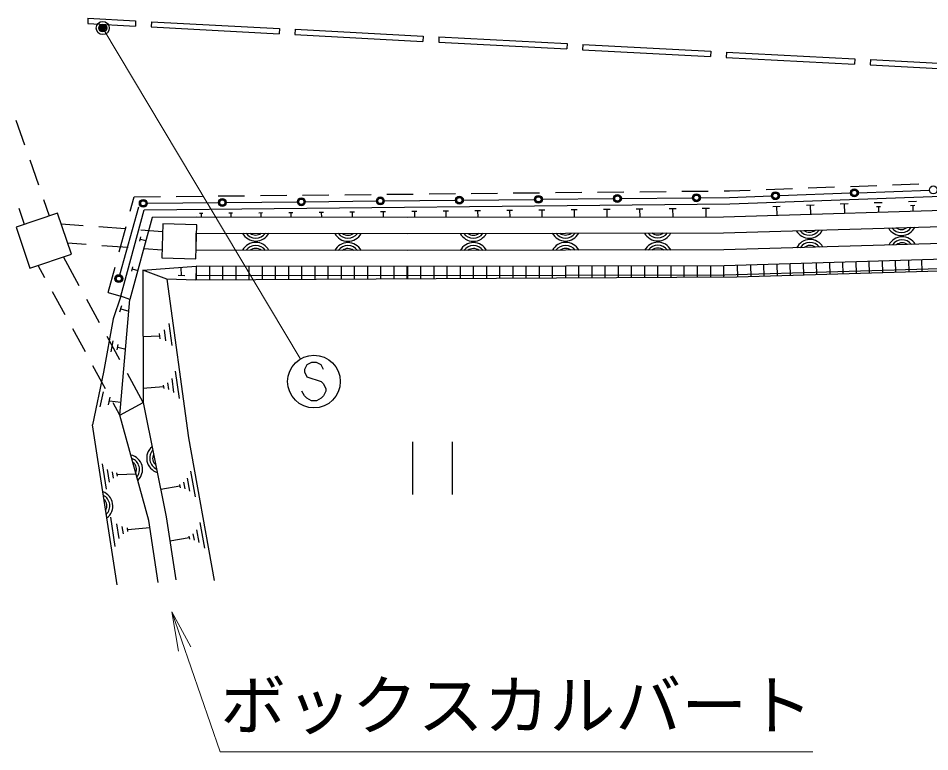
# Model space of a CAD drawing. Units: millimetres, scale not verified. Extents: x 40000 to 680000, y 20000 to 380000.
# Drawn here: x 417406 to 452014, y 259673 to 287510 of the extents above; entities that cross this region are included whole.
import ezdxf
from ezdxf.enums import TextEntityAlignment as Align

# ---------------------------------------------------------------- set-up
doc = ezdxf.new("R2010")
doc.units = ezdxf.units.MM
doc.header["$LTSCALE"] = 1000
doc.header["$PDMODE"] = 32
doc.header["$PDSIZE"] = 500
for name, color, linetype, lineweight in [('M-BGD', 7, 'Continuous', 25), ('M-STR-HTXT', 7, 'Continuous', 13), ('M-STR-STRC', 7, 'Continuous', 25)]:
    doc.layers.add(name, color=color, linetype=linetype, lineweight=lineweight)
doc.styles.add('ＭＳ ゴシック', font='')
doc.styles.get('ＭＳ ゴシック').set_extended_font_data('MS Gothic')

# ---------------------------------------------------------------- blocks, each defined once
blk = doc.blocks.new('open_arrow')
at = {"color": 0, "linetype": 'Continuous', "lineweight": -2}
blk.add_lwpolyline([(7.5, 1.25), (0, 0), (7.5, -1.25)], dxfattribs=at)

msp = doc.modelspace()

# ---------------------------------------------------------------- linework, layer by layer
at = {"layer": 'M-BGD'}
for p, q in [((420055, 287510), (420045, 287310)), ((420045, 287310), (421854, 287215)), ((420055, 287510), (421864, 287415)), ((421864, 287415), (421854, 287215)), ((422462, 287378), (422451, 287178)), ((422462, 287378), (427324, 287122)), ((422451, 287178), (427313, 286922)), ((427324, 287122), (427313, 286922)), ((427921, 287097), (427910, 286897)), ((427910, 286897), (432770, 286633)), ((427921, 287097), (432781, 286832)), ((432781, 286832), (432770, 286633)), ((433380, 286804), (433370, 286605)), ((433370, 286605), (438232, 286348)), ((433380, 286804), (438243, 286547)), ((438243, 286547), (438232, 286348)), ((438839, 286513), (438829, 286314)), ((438829, 286314), (443690, 286060)), ((438839, 286513), (443701, 286259)), ((443701, 286259), (443690, 286060)), ((444299, 286223), (444289, 286024)), ((444299, 286223), (449164, 285968)), ((444289, 286024), (449154, 285769)), ((449164, 285968), (449154, 285769)), ((449763, 285939), (449752, 285740)), ((449763, 285939), (454625, 285684)), ((449752, 285740), (454614, 285485)), ((417313, 283647), (417644, 282703)), ((417842, 282137), (418172, 281193)), ((445801, 281012), (446800, 281049)), ((447400, 281071), (448399, 281107)), ((448999, 281129), (449998, 281166)), ((450598, 281188), (451597, 281224)), ((421656, 280187), (421803, 280732)), ((421803, 280732), (422803, 280742)), ((423403, 280748), (424403, 280758)), ((425003, 280765), (426003, 280775)), ((426603, 280781), (427603, 280791)), ((428203, 280797), (429203, 280807)), ((429803, 280813), (430802, 280823)), ((431402, 280829), (432402, 280839)), ((433002, 280846), (434002, 280856)), ((434602, 280862), (435602, 280872)), ((436202, 280878), (437202, 280888)), ((437802, 280894), (438802, 280904)), ((439402, 280910), (440402, 280920)), ((441002, 280927), (442002, 280937)), ((442602, 280943), (443602, 280953)), ((444202, 280959), (444406, 280961)), ((444406, 280961), (445201, 280990)), ((418370, 280627), (418586, 280010)), ((446058, 280371), (446338, 280381)), ((446198, 280376), (446211, 280026)), ((447334, 280418), (447621, 280428)), ((447477, 280423), (447490, 280064)), ((448617, 280465), (448911, 280475)), ((448764, 280470), (448777, 280102)), ((449907, 280512), (450209, 280523)), ((449988, 280364), (450139, 280369)), ((450063, 280367), (450072, 280140)), ((451204, 280559), (451513, 280571)), ((451287, 280408), (451442, 280413)), ((451365, 280411), (451373, 280179)), ((417424, 280304), (417638, 279692)), ((421304, 276967), (422187, 280236)), ((424287, 280107), (424413, 280109)), ((424350, 280108), (424352, 279951)), ((425408, 280119), (425544, 280120)), ((425476, 280119), (425477, 279949)), ((426539, 280130), (426685, 280132)), ((426612, 280131), (426614, 279948)), ((427680, 280142), (427836, 280143)), ((427758, 280142), (427760, 279947)), ((428831, 280153), (428998, 280155)), ((428914, 280154), (428916, 279946)), ((429992, 280165), (430170, 280167)), ((430081, 280166), (430083, 279944)), ((431164, 280177), (431352, 280179)), ((431258, 280178), (431261, 279943)), ((432347, 280189), (432545, 280191)), ((432446, 280190), (432448, 279943)), ((433541, 280201), (433747, 280203)), ((433644, 280202), (433646, 279945)), ((434743, 280213), (434956, 280215)), ((434849, 280214), (434852, 279947)), ((435952, 280225), (436174, 280228)), ((436063, 280226), (436066, 279950)), ((437170, 280238), (437399, 280240)), ((437284, 280239), (437287, 279952)), ((438395, 280250), (438632, 280252)), ((438514, 280251), (438517, 279954)), ((439628, 280263), (439874, 280265)), ((439751, 280264), (439754, 279957)), ((440870, 280275), (441123, 280278)), ((440997, 280276), (441000, 279959)), ((442119, 280288), (442381, 280290)), ((442250, 280289), (442253, 279962)), ((443377, 280301), (443647, 280303)), ((443512, 280302), (443515, 279964)), ((419869, 279632), (419042, 279693)), ((421464, 279514), (420467, 279588)), ((421238, 278642), (421499, 279607)), ((422889, 279408), (422063, 279470)), ((424164, 278707), (424165, 279357)), ((419980, 278922), (419283, 278973)), ((422021, 279045), (422065, 279211)), ((422043, 279128), (422250, 279072)), ((421576, 278804), (420579, 278877)), ((422871, 278708), (422174, 278759)), ((419724, 277357), (419125, 278451)), ((448704, 278249), (448717, 277803)), ((449204, 278264), (449217, 277817)), ((449704, 278279), (449717, 277832)), ((450203, 278293), (450217, 277847)), ((450703, 278308), (450716, 277862)), ((451203, 278323), (451216, 277877)), ((451703, 278338), (451716, 277892)), ((418420, 277658), (418162, 278128)), ((420821, 277097), (421082, 278063)), ((421715, 277915), (421760, 278080)), ((421738, 277998), (421944, 277942)), ((422132, 277947), (422147, 272931)), ((423602, 277739), (423590, 278062)), ((424163, 278107), (424162, 277571)), ((424663, 278106), (424662, 277574)), ((425163, 278105), (425162, 277577)), ((425663, 278104), (425662, 277579)), ((426163, 278103), (426162, 277582)), ((426663, 278102), (426662, 277585)), ((427163, 278101), (427162, 277587)), ((427663, 278101), (427662, 277590)), ((428163, 278100), (428162, 277593)), ((428663, 278099), (428662, 277596)), ((429163, 278098), (429162, 277598)), ((429663, 278097), (429662, 277601)), ((430163, 278096), (430162, 277604)), ((430663, 278095), (430662, 277607)), ((431163, 278094), (431162, 277609)), ((431663, 278093), (431662, 277612)), ((432163, 278092), (432162, 277615)), ((432183, 278092), (432183, 277615)), ((432683, 278093), (432683, 277618)), ((433183, 278094), (433183, 277620)), ((433683, 278095), (433683, 277623)), ((434183, 278096), (434183, 277626)), ((434683, 278097), (434683, 277629)), ((435183, 278098), (435183, 277631)), ((435683, 278099), (435683, 277634)), ((436183, 278100), (436183, 277637)), ((436683, 278101), (436683, 277640)), ((437183, 278102), (437183, 277642)), ((437683, 278103), (437683, 277645)), ((438183, 278104), (438183, 277648)), ((438683, 278105), (438683, 277650)), ((439183, 278106), (439183, 277653)), ((439683, 278107), (439683, 277656)), ((440183, 278108), (440183, 277659)), ((440683, 278109), (440683, 277661)), ((441183, 278110), (441183, 277664)), ((441683, 278111), (441683, 277667)), ((442183, 278112), (442183, 277670)), ((442683, 278113), (442683, 277672)), ((443183, 278114), (443183, 277675)), ((443683, 278115), (443683, 277678)), ((444183, 278116), (444183, 277681)), ((444237, 277766), (454258, 278063)), ((444706, 278130), (444719, 277684)), ((445206, 278145), (445219, 277699)), ((445705, 278160), (445719, 277714)), ((446205, 278175), (446218, 277729)), ((446705, 278190), (446718, 277743)), ((447205, 278204), (447218, 277758)), ((447704, 278219), (447718, 277773)), ((448204, 278234), (448217, 277788)), ((423732, 277735), (423473, 277743)), ((424154, 277757), (432177, 277742)), ((432177, 277742), (444237, 277766)), ((419188, 276254), (418708, 277131)), ((420821, 277097), (421304, 276967)), ((421645, 276841), (421304, 276967)), ((420492, 275954), (420012, 276831)), ((421260, 276363), (421341, 276605)), ((421270, 272451), (421645, 276841)), ((421301, 276484), (421606, 276394)), ((423125, 275920), (423238, 275090)), ((419956, 274851), (419476, 275728)), ((422752, 275552), (422781, 275345)), ((422946, 275684), (423002, 275269)), ((421261, 274551), (420781, 275428)), ((420940, 274856), (421014, 275265)), ((422767, 275449), (422140, 275418)), ((421163, 274921), (421200, 275126)), ((421182, 275024), (421486, 274954)), ((420725, 273447), (420244, 274325)), ((423370, 274115), (423512, 273076)), ((422147, 272931), (421549, 274024)), ((423233, 273832), (423303, 273312)), ((422922, 273525), (422138, 273462)), ((422913, 273590), (422931, 273460)), ((423077, 273678), (423113, 273419)), ((420519, 272757), (420641, 273335)), ((420838, 272840), (420899, 273129)), ((420869, 272985), (421308, 272936)), ((421270, 272451), (421013, 272921)), ((421270, 272451), (422147, 272931)), ((421169, 266011), (420221, 272076)), ((432378, 271438), (432378, 269438)), ((433878, 271438), (433878, 269438)), ((420754, 269638), (420603, 270604)), ((420877, 269905), (420801, 270387)), ((421019, 270050), (420981, 270292)), ((423943, 270321), (424119, 269353)), ((421170, 270136), (421152, 270257)), ((421161, 270196), (421893, 270220)), ((423825, 270050), (423913, 269565)), ((423546, 269749), (422818, 269628)), ((423535, 269810), (423557, 269689)), ((423686, 269899), (423730, 269657)), ((421093, 267464), (420920, 268577)), ((421235, 267771), (421148, 268328)), ((421399, 267939), (421355, 268218)), ((424297, 268371), (424473, 267398)), ((421573, 268038), (421552, 268177)), ((421563, 268107), (422403, 268188)), ((424038, 267947), (424083, 267704)), ((424179, 268098), (424267, 267612)), ((423898, 267796), (423167, 267669)), ((423887, 267857), (423909, 267735))]:
    msp.add_line(p, q, dxfattribs=at)
for points in [[(422187, 280236), (444418, 280461), (458390, 280973), (461381, 281075), (465350, 281097), (468362, 280976), (479333, 280336), (483320, 280114), (486292, 279940), (489313, 279748), (494295, 279401), (498255, 279104), (503258, 278689), (507256, 278371), (510247, 278081), (513223, 277769), (515772, 277488)], [(514783, 276785), (510322, 277301), (508320, 277514), (504317, 277886), (500313, 278216), (494318, 278680), (488298, 279107), (484322, 279377), (472305, 280109), (466292, 280466), (464233, 280536), (454187, 280262), (444177, 279966), (432182, 279942), (424166, 279957)], [(424166, 279957), (422489, 279953), (421645, 276841)], [(424165, 279357), (432183, 279342), (444186, 279366), (454204, 279662), (464231, 279936), (466264, 279867), (472269, 279510), (484283, 278778), (488256, 278508), (494273, 278082), (500265, 277618), (504264, 277288), (508261, 276917), (510256, 276704), (513633, 276314)], [(513558, 275668), (510184, 276058), (508196, 276270), (504208, 276641), (500213, 276970), (494225, 277433), (488211, 277860), (484242, 278130), (472230, 278861), (466233, 279217), (464229, 279286), (454222, 279013), (444197, 278716), (432183, 278692), (424164, 278707)], [(513489, 275072), (510118, 275462), (508137, 275673), (504155, 276043), (500165, 276372), (494181, 276835), (488170, 277261), (484203, 277531), (472194, 278262), (466205, 278618), (464227, 278685), (454239, 278413), (444206, 278116), (432183, 278092), (424163, 278107)], [(469266, 278045), (464734, 278278), (444694, 277683), (424149, 277571)], [(423047, 277607), (423866, 271584), (424848, 266171)], [(421304, 276967), (421013, 276097), (420646, 274079), (420221, 272076)], [(422147, 272931), (423029, 268591), (423388, 266196)], [(422715, 266095), (422363, 268451), (421270, 272451)]]:
    msp.add_lwpolyline(points, dxfattribs=at)
for points in [[(419425, 278551), (418900, 280116), (417324, 279587), (417848, 278023)], [(422897, 279702), (422864, 278414), (424151, 278381), (424184, 279668)], [(424149, 277571), (423047, 277607), (422132, 277947), (424163, 278107)]]:
    msp.add_lwpolyline(points, close=True, dxfattribs=at)
for centre, radius, start, end in [((426424, 279620), 567, 207.9642, 331.8192), ((426424, 279620), 453, 215.9236, 323.8598), ((426424, 279620), 340, 231.549, 308.2345), ((429924, 279613), 567, 207.9642, 331.8192), ((429924, 279613), 453, 215.9236, 323.8598), ((429924, 279613), 340, 231.549, 308.2345), ((434684, 279614), 567, 208.1851, 332.0401), ((434684, 279614), 453, 216.1445, 324.0807), ((434684, 279614), 340, 231.7698, 308.4553), ((438184, 279620), 567, 208.1851, 332.0401), ((438184, 279620), 453, 216.1445, 324.0807), ((438184, 279620), 340, 231.7698, 308.4553), ((441684, 279627), 567, 208.1851, 332.0401), ((441684, 279627), 453, 216.1445, 324.0807), ((441684, 279627), 340, 231.7698, 308.4553), ((447438, 279729), 567, 209.7697, 333.6247), ((447438, 279729), 453, 217.7291, 325.6653), ((447438, 279729), 340, 233.3544, 310.0399), ((450936, 279832), 567, 209.7697, 333.6247), ((450936, 279832), 453, 217.7291, 325.6653), ((450936, 279832), 340, 233.3544, 310.0399), ((426423, 278436), 567, 27.9642, 151.8192), ((429923, 278430), 567, 27.9642, 151.8192), ((434690, 278430), 567, 28.1851, 152.0401), ((438190, 278437), 567, 28.1851, 152.0401), ((441690, 278444), 567, 28.1851, 152.0401), ((447468, 278546), 567, 29.7697, 153.6247), ((447468, 278546), 453, 37.7291, 145.6653), ((450967, 278649), 567, 29.7697, 153.6247), ((450967, 278649), 453, 37.7291, 145.6653), ((450967, 278649), 340, 53.3544, 130.0399), ((426423, 278436), 453, 35.9236, 143.8598), ((426423, 278436), 340, 51.549, 128.2345), ((429923, 278430), 453, 35.9236, 143.8598), ((429923, 278430), 340, 51.549, 128.2345), ((434690, 278430), 453, 36.1445, 144.0807), ((434690, 278430), 340, 51.7698, 128.4553), ((438190, 278437), 453, 36.1445, 144.0807), ((438190, 278437), 340, 51.7698, 128.4553), ((441690, 278444), 453, 36.1445, 144.0807), ((441690, 278444), 340, 51.7698, 128.4553), ((447468, 278546), 340, 53.3544, 130.0399), ((422850, 270814), 567, 129.557, 253.412), ((422850, 270814), 453, 137.5164, 245.4526), ((421559, 270381), 567, 313.3461, 77.2012), ((421559, 270381), 453, 321.3055, 69.2418), ((421559, 270381), 340, 336.9309, 53.6164), ((422850, 270814), 340, 153.1418, 229.8273), ((420431, 269002), 567, 306.9554, 70.8104), ((420431, 269002), 453, 314.9147, 62.851), ((420431, 269002), 340, 330.5401, 47.2256)]:
    msp.add_arc(centre, radius, start, end, dxfattribs=at)
at = {"layer": 'M-STR-HTXT'}
msp.add_line((428114, 274594), (420615, 287139), dxfattribs=at)
msp.add_lwpolyline([(423241, 264989), (425075, 259673), (447575, 259673)], dxfattribs=at)
at = {"layer": 'M-STR-STRC'}
for p, q in [((440305, 280669), (443004, 280697)), ((443304, 280700), (444412, 280711)), ((444412, 280711), (446003, 280769)), ((446303, 280780), (449001, 280879)), ((449301, 280890), (451999, 280989)), ((421265, 277773), (421981, 280352)), ((422305, 280487), (425005, 280515)), ((425305, 280518), (428005, 280545)), ((428305, 280548), (431005, 280575)), ((431305, 280578), (434005, 280606)), ((434305, 280609), (437005, 280636)), ((437305, 280639), (440005, 280666)), ((428544, 274451), (428362, 274360)), ((428725, 274451), (428544, 274451)), ((428907, 274360), (428725, 274451)), ((428362, 274360), (428271, 274178)), ((428271, 274178), (428271, 274087)), ((428998, 274178), (428907, 274360)), ((428271, 274087), (428362, 273905)), ((428362, 273905), (428907, 273723)), ((428907, 273723), (428998, 273633)), ((428998, 273633), (429089, 273451)), ((429089, 273451), (429089, 273360)), ((428271, 273178), (428180, 273360)), ((428362, 273087), (428271, 273178)), ((428544, 272996), (428362, 273087)), ((428907, 273087), (428725, 272996)), ((428998, 273178), (428907, 273087)), ((429089, 273360), (428998, 273178)), ((428725, 272996), (428544, 272996))]:
    msp.add_line(p, q, dxfattribs=at)
for centre, radius in [((420615, 287139), 150), ((420615, 287139), 120), ((420615, 287139), 90), ((420615, 287139), 60), ((420615, 287139), 30), ((420615, 287139), 20), ((449151, 280885), 150), ((452149, 280994), 150), ((428155, 280546), 150), ((431155, 280577), 150), ((431155, 280577), 120), ((431155, 280577), 100), ((431155, 280577), 100), ((431155, 280577), 100), ((431155, 280577), 100), ((434155, 280607), 150), ((434155, 280607), 120), ((434155, 280607), 100), ((434155, 280607), 100), ((434155, 280607), 100), ((434155, 280607), 100), ((437155, 280638), 150), ((437155, 280638), 120), ((437155, 280638), 100), ((437155, 280638), 100), ((437155, 280638), 100), ((437155, 280638), 100), ((440155, 280668), 150), ((440155, 280668), 120), ((440155, 280668), 100), ((440155, 280668), 100), ((440155, 280668), 100), ((440155, 280668), 100), ((443154, 280698), 150), ((443154, 280698), 120), ((443154, 280698), 100), ((443154, 280698), 100), ((443154, 280698), 100), ((443154, 280698), 100), ((446153, 280775), 150), ((446153, 280775), 120), ((446153, 280775), 100), ((446153, 280775), 100), ((446153, 280775), 100), ((446153, 280775), 100), ((449151, 280885), 120), ((449151, 280885), 100), ((449151, 280885), 100), ((449151, 280885), 100), ((449151, 280885), 100), ((422155, 280486), 150), ((422155, 280486), 120), ((422155, 280486), 100), ((422155, 280486), 100), ((422155, 280486), 100), ((422155, 280486), 100), ((425155, 280516), 150), ((425155, 280516), 120), ((425155, 280516), 100), ((425155, 280516), 100), ((425155, 280516), 100), ((425155, 280516), 100), ((428155, 280546), 120), ((428155, 280546), 100), ((428155, 280546), 100), ((428155, 280546), 100), ((428155, 280546), 100), ((421225, 277628), 150), ((421225, 277628), 120), ((421225, 277628), 100), ((421225, 277628), 100), ((421225, 277628), 100), ((421225, 277628), 100), ((428635, 273723), 1000)]:
    msp.add_circle(centre, radius, dxfattribs=at)
msp.add_point((420615, 287139), dxfattribs=at)

# ---------------------------------------------------------------- block references
at = {"layer": 'M-STR-HTXT', "xscale": 200, "yscale": 200, "rotation": 289}
msp.add_blockref('open_arrow', (423241, 264989), dxfattribs=at)

# ---------------------------------------------------------------- texts
at = {"layer": 'M-STR-HTXT', "style": 'ＭＳ ゴシック'}
msp.add_text('ボックスカルバート', height=1833, dxfattribs=at).set_placement((425075, 259973), align=Align.BOTTOM_LEFT)

doc.saveas('drawing.dxf')
